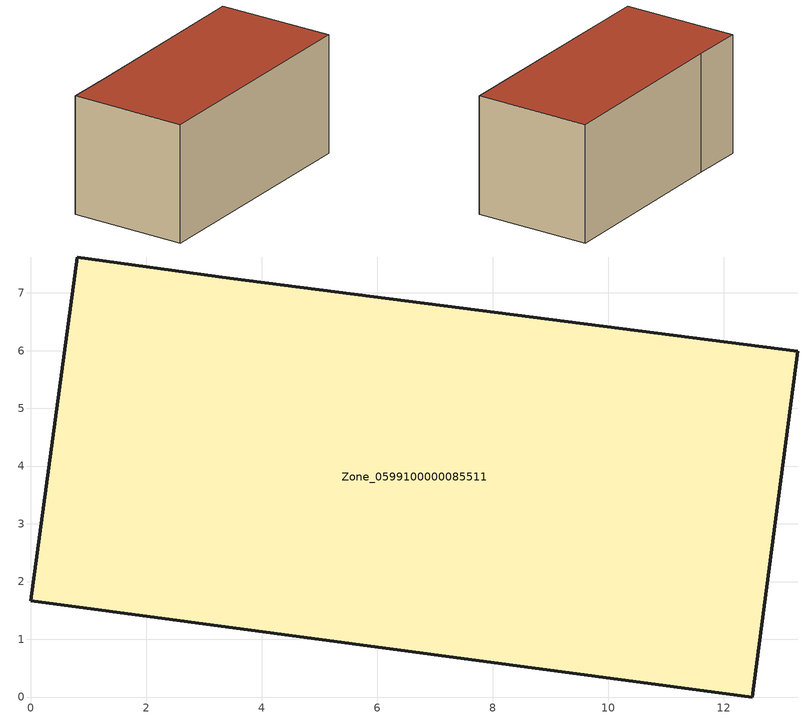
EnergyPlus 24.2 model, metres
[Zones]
Zone_0599100000085511
 floor ground (C_G): 13.28,5.99 12.49,0 0,1.67 0.8,7.62 3.44,7.25 z0
 wall outside (C_F): 3.44,7.25 0.8,7.62 0,1.67 12.49,0 13.28,5.99 3.44,7.25 z0:6.16
 roof outside (C_R): 12.49,0 13.28,5.99 3.44,7.25 0.8,7.62 0,1.67 z6.16
[BUILDING]
Pand.0599100000085511: North Axis=0; Terrain=City; Loads Convergence Tolerance Value=0.04; Temperature Convergence Tolerance Value=0.4; Solar Distribution=FullExterior; Maximum Number of Warmup Days=25; Minimum Number of Warmup Days=1
[Site:Location]
Rotterdam.The.Hague.AP_ZH_NLD Design_Conditions: Latitude=51.96; Longitude=4.45; Time Zone=1; Elevation=-4.5
[SITE:GROUNDTEMPERATURE:BUILDINGSURFACE]
18, 18, 18, 18, 18, 18, 18, 18, 18, 18, 18, 18
[MATERIAL] Thermal Absorptance=0.9; Solar Absorptance=0.7; Visible Absorptance=0.7
Name | Roughness | Thickness | Conductivity | Density | Specific Heat
G.TI.1946-1964 | MediumSmooth | 0.15 | 1 | 540 | 1210
F.TI.1946-1964 | Rough | 0.3 | 0.857143 | 1920 | 840
R.TI.1946-1964 | MediumRough | 0.2 | 0.277778 | 1500 | 1000
[CONSTRUCTION]
C_G: G.TI.1946-1964
C_F: F.TI.1946-1964
C_R: R.TI.1946-1964
[ZONE]
Zone_0599100000085511: Type=1; Multiplier=1; Ceiling Height=Autocalculate; Volume=Autocalculate; Floor Area=autocalculate; Part of Total Floor Area=Yes
[ZONEINFILTRATION:DESIGNFLOWRATE]
Infil_Zone_0599100000085511: Zone or ZoneList or Space or SpaceList=Zone_0599100000085511; Schedule=AlwaysOn; Design Flow Rate Calculation Method=Flow/Area; Flow Rate per Floor Area=0.003; Constant Term Coefficient=1; Temperature Term Coefficient=0; Velocity Term Coefficient=0; Velocity Squared Term Coefficient=0
[HVACTEMPLATE:ZONE:IDEALLOADSAIRSYSTEM]
Zone_0599100000085511: Maximum Heating Supply Air Temperature=50; Minimum Cooling Supply Air Temperature=13; Maximum Heating Supply Air Humidity Ratio=0.0156; Minimum Cooling Supply Air Humidity Ratio=0.0077; Heating Limit=NoLimit; Cooling Limit=NoLimit; Dehumidification Control Type=ConstantSensibleHeatRatio; Cooling Sensible Heat Ratio=0.7; Dehumidification Setpoint=60; Humidification Control Type=None; Humidification Setpoint=30; Outdoor Air Method=None; Outdoor Air Flow Rate per Person=0.00944; Outdoor Air Flow Rate per Zone Floor Area=0; Outdoor Air Flow Rate per Zone=0; Demand Controlled Ventilation Type=None; Outdoor Air Economizer Type=NoEconomizer; Heat Recovery Type=None; Sensible Heat Recovery Effectiveness=0.7; Latent Heat Recovery Effectiveness=0.65
[ZONECONTROL:THERMOSTAT]
ThermostatControl_Zone_0599100000085511: Zone or ZoneList=Zone_0599100000085511; Control Type Schedule=DualSetpointControlType; Control 1=Thermostat_Zone_0599100000085511; Temperature Difference Between Cutout And Setpoint=0
[THERMOSTATSETPOINT:DUALSETPOINT]
Thermostat_Zone_0599100000085511: Heating Setpoint Temperature Schedule=HeatingSetpoint_Zone_0599100000085511; Cooling Setpoint Temperature Schedule=CoolingSetpoint_Zone_0599100000085511
[SCHEDULE:COMPACT]
HeatingSetpoint_Zone_0599100000085511: Through: 12/31, For: AllDays, Until: 24:00, 21
CoolingSetpoint_Zone_0599100000085511: Through: 12/31, For: AllDays, Until: 24:00, 24
DualSetpointControlType: Through: 12/31, For: AllDays, Until: 24:00, 4
AlwaysOn: Through: 12/31, For: AllDays, Until: 24:00, 1
